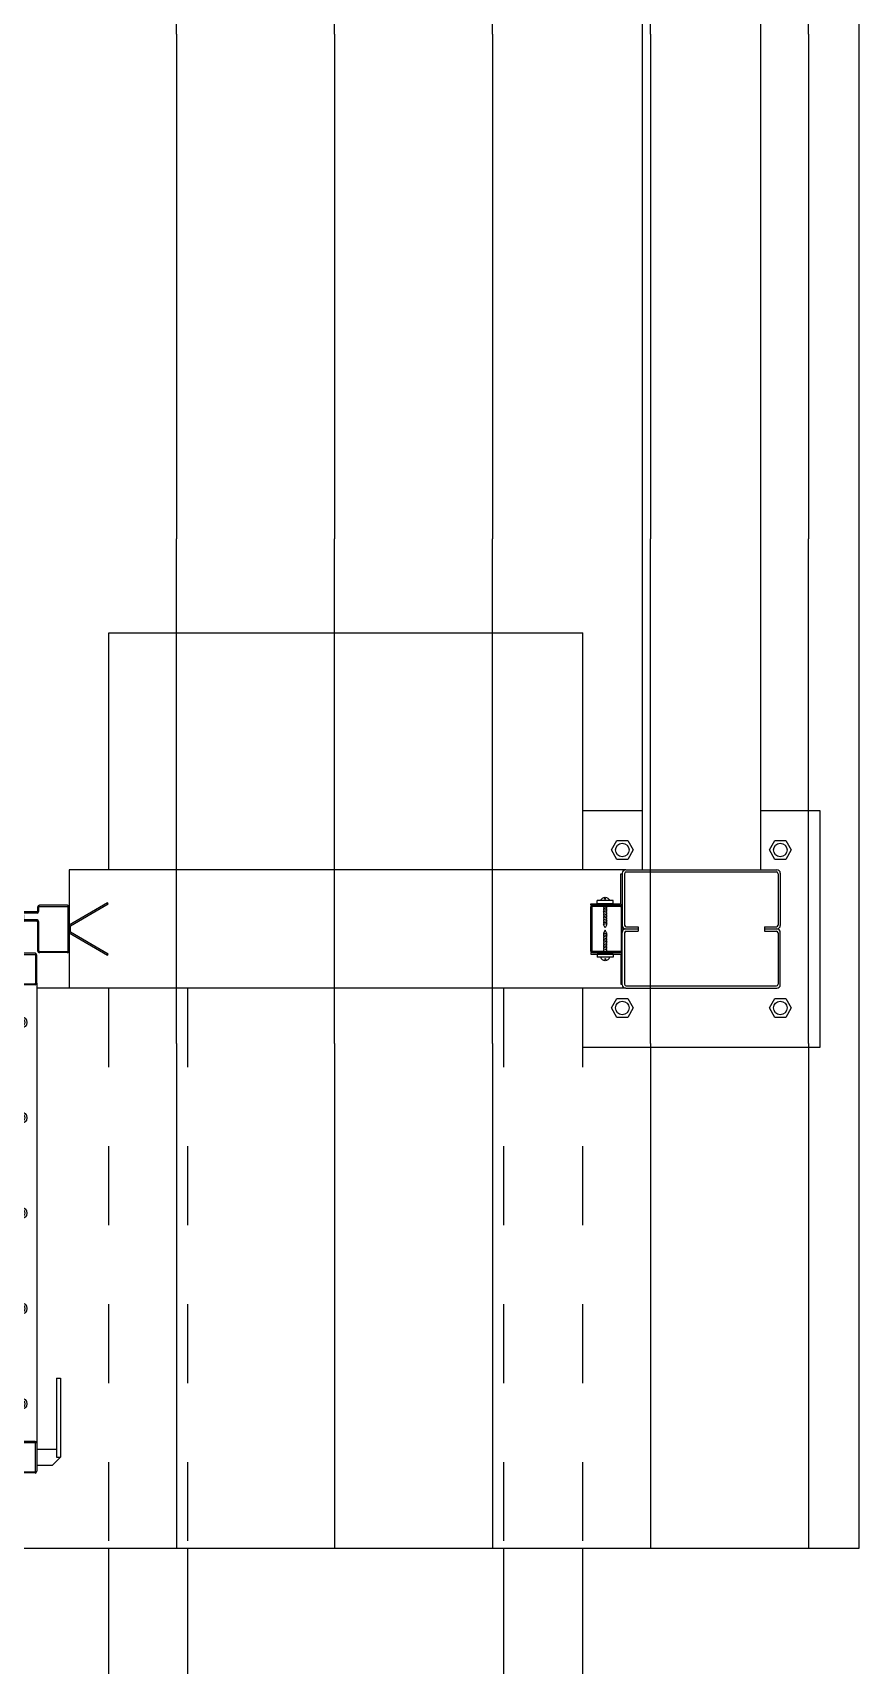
# Model space of a CAD drawing. Header units: millimetres. Extents: x 2686 to 2939, y 1294 to 1441.
# Drawn here: x 2742.299 to 2743.346, y 1414.382 to 1416.45 of the extents above; entities that cross this region are included whole.
import ezdxf

# ---------------------------------------------------------------- set-up
doc = ezdxf.new("R2010")
doc.units = ezdxf.units.MM
doc.linetypes.add('DASHED2', pattern=[0.375, 0.25, -0.125])
doc.linetypes.add('HIDDEN', pattern=[0.375, 0.25, -0.125])
for name, color, linetype in [('AR-ALV', 2, 'Continuous'), ('AR-COB VISTA 02', 1, 'Continuous'), ('AR-COB-V1', 1, 'Continuous'), ('AR-COB-V2', 1, 'Continuous'), ('AR-COB-V3', 1, 'Continuous'), ('AR-COB-V4', 1, 'Continuous'), ('AR-PISO', 1, 'Continuous'), ('AR-PORTA', 1, 'Continuous'), ('AR-PROJ', 1, 'HIDDEN'), ('DET-BASE-V', 32, 'Continuous'), ('DET-HATCH ACO', 1, 'Continuous'), ('DET-PARAFUSO-C', 72, 'Continuous'), ('DET-PERFIL CADEIRA-C', 2, 'Continuous'), ('DET-PROJ', 1, 'DASHED2'), ('esq-c', 1, 'Continuous'), ('grapa', 21, 'HIDDEN'), ('insercao', 4, 'Continuous'), ('maçaneta', 1, 'Continuous'), ('porta-c', 1, 'Continuous'), ('porta-v', 2, 'Continuous')]:
    doc.layers.add(name, color=color, linetype=linetype)

# ---------------------------------------------------------------- blocks, each defined once
blk = doc.blocks.new('gr12-met-01p')
at = {"layer": 'DET-HATCH ACO'}
for centre, start, end in [((0.0417, -0.1064), 273.424, 1.9278), ((1.3583, -0.1064), 178.0722, 266.576)]:
    blk.add_arc(centre, 0.6587, start, end, dxfattribs=at)
at = {"layer": 'esq-c'}
for p, q in [((0, -0.0472), (0, -0.1028)), ((0.0015, -0.1028), (0.0015, -0.0472)), ((0.0023, -0.045), (0.0377, -0.045)), ((0.0377, -0.0465), (0.0023, -0.0465)), ((0.0385, -0.0526), (0.0385, -0.0472)), ((0.04, -0.0472), (0.04, -0.0526)), ((0.0408, -0.0534), (0.0685, -0.0534)), ((0.0408, -0.0549), (0.0685, -0.0549)), ((0.0578, -0.0571), (0.0578, -0.0628)), ((0.0593, -0.0571), (0.0593, -0.0628)), ((0.0685, -0.0564), (0.06, -0.0564)), ((1.3593, -0.0534), (1.3315, -0.0534)), ((1.3593, -0.0549), (1.3315, -0.0549)), ((1.3315, -0.0564), (1.34, -0.0564)), ((1.3408, -0.0571), (1.3408, -0.0628)), ((1.3423, -0.0571), (1.3423, -0.0628)), ((1.36, -0.0472), (1.36, -0.0526)), ((1.3615, -0.0526), (1.3615, -0.0472)), ((1.3978, -0.045), (1.3623, -0.045)), ((1.3623, -0.0465), (1.3978, -0.0465)), ((1.3985, -0.1028), (1.3985, -0.0472)), ((1.4, -0.0472), (1.4, -0.1028)), ((0.0385, -0.1028), (0.0385, -0.0658)), ((0.04, -0.0658), (0.04, -0.1028)), ((0.0408, -0.0635), (0.057, -0.0635)), ((0.0408, -0.065), (0.057, -0.065)), ((1.3593, -0.0635), (1.343, -0.0635)), ((1.3593, -0.065), (1.343, -0.065)), ((1.36, -0.0658), (1.36, -0.1028)), ((1.3615, -0.1028), (1.3615, -0.0658)), ((0.0377, -0.1035), (0.0023, -0.1035)), ((0.0023, -0.105), (0.0377, -0.105)), ((0.041, -0.1435), (0.041, -0.108)), ((0.0425, -0.108), (0.0425, -0.1435)), ((0.0433, -0.1058), (0.0788, -0.1058)), ((0.0788, -0.1073), (0.0433, -0.1073)), ((0.0795, -0.108), (0.0795, -0.1435)), ((0.081, -0.1435), (0.081, -0.108)), ((1.319, -0.1435), (1.319, -0.108)), ((1.3205, -0.108), (1.3205, -0.1435)), ((1.3568, -0.1058), (1.3213, -0.1058)), ((1.3213, -0.1073), (1.3568, -0.1073)), ((1.3575, -0.108), (1.3575, -0.1435)), ((1.359, -0.1435), (1.359, -0.108)), ((1.3623, -0.1035), (1.3978, -0.1035)), ((1.3978, -0.105), (1.3623, -0.105)), ((0.0788, -0.1443), (0.0433, -0.1443)), ((1.3213, -0.1443), (1.3568, -0.1443)), ((0.0433, -0.1458), (0.0788, -0.1458)), ((1.3568, -0.1458), (1.3213, -0.1458)), ((0.041, -0.7262), (0.041, -0.7617)), ((0.0425, -0.7617), (0.0425, -0.7262)), ((0.0433, -0.7239), (0.0788, -0.7239)), ((0.0788, -0.7254), (0.0433, -0.7254)), ((0.0795, -0.7617), (0.0795, -0.7262)), ((0.081, -0.7262), (0.081, -0.7617)), ((1.319, -0.7262), (1.319, -0.7617)), ((1.3205, -0.7617), (1.3205, -0.7262)), ((1.3568, -0.7239), (1.3213, -0.7239)), ((1.3213, -0.7254), (1.3568, -0.7254)), ((1.3575, -0.7617), (1.3575, -0.7262)), ((1.359, -0.7262), (1.359, -0.7617)), ((0.0788, -0.7624), (0.0433, -0.7624)), ((0.0433, -0.7639), (0.0788, -0.7639)), ((1.3213, -0.7624), (1.3568, -0.7624)), ((1.3568, -0.7639), (1.3213, -0.7639))]:
    blk.add_line(p, q, dxfattribs=at)
for centre, radius, start, end in [((0.0023, -0.0472), 0.00225, 90, 180), ((0.0023, -0.0472), 0.00075, 90, 180), ((0.0377, -0.0472), 0.00225, 360, 90), ((0.0377, -0.0472), 0.00075, 360, 90), ((0.0408, -0.0526), 0.00225, 180, 269.9975), ((0.0408, -0.0526), 0.00075, 180, 270), ((0.06, -0.0571), 0.00225, 90, 180), ((0.06, -0.0571), 0.00075, 90, 180), ((0.0685, -0.0549), 0.0015, 270, 90), ((1.3315, -0.0549), 0.0015, 90, 270), ((1.34, -0.0571), 0.00225, 0, 90), ((1.34, -0.0571), 0.00075, 0, 90), ((1.3593, -0.0526), 0.00225, 270.0025, 0), ((1.3593, -0.0526), 0.00075, 270, 0), ((1.3623, -0.0472), 0.00225, 90, 180), ((1.3623, -0.0472), 0.00075, 90, 180), ((1.3978, -0.0472), 0.00225, 360, 90), ((1.3978, -0.0472), 0.00075, 360, 90), ((0.0408, -0.0658), 0.00225, 90, 180), ((0.0408, -0.0658), 0.00075, 90, 180), ((0.057, -0.0628), 0.00075, 270, 0), ((0.057, -0.0628), 0.00225, 270, 0), ((1.343, -0.0628), 0.00225, 180, 270), ((1.343, -0.0628), 0.00075, 180, 270), ((1.3593, -0.0658), 0.00225, 0, 90), ((1.3593, -0.0658), 0.00075, 0, 90), ((0.0023, -0.1028), 0.00225, 180, 270), ((0.0023, -0.1028), 0.00075, 180, 270), ((0.0377, -0.1028), 0.00225, 270, 0), ((0.0377, -0.1028), 0.00075, 270, 0), ((1.3623, -0.1028), 0.00225, 180, 270), ((1.3623, -0.1028), 0.00075, 180, 270), ((1.3978, -0.1028), 0.00225, 270, 0), ((1.3978, -0.1028), 0.00075, 270, 0), ((0.0433, -0.108), 0.00225, 90, 180), ((0.0433, -0.108), 0.00075, 90, 180), ((0.0788, -0.108), 0.00225, 360, 90), ((0.0788, -0.108), 0.00075, 360, 90), ((1.3213, -0.108), 0.00225, 90, 180), ((1.3213, -0.108), 0.00075, 90, 180), ((1.3568, -0.108), 0.00225, 360, 90), ((1.3568, -0.108), 0.00075, 360, 90), ((0.0433, -0.1435), 0.00225, 180, 270), ((0.0433, -0.1435), 0.00075, 180, 270), ((0.0788, -0.1435), 0.00225, 270, 0), ((0.0788, -0.1435), 0.00075, 270, 0), ((1.3213, -0.1435), 0.00225, 180, 270), ((1.3213, -0.1435), 0.00075, 180, 270), ((1.3568, -0.1435), 0.00075, 270, 0), ((1.3568, -0.1435), 0.00225, 270, 0), ((0.0433, -0.7262), 0.00225, 90, 180), ((0.0433, -0.7262), 0.00075, 90, 180), ((0.0788, -0.7262), 0.00225, 360, 90), ((0.0788, -0.7262), 0.00075, 360, 90), ((1.3213, -0.7262), 0.00225, 90, 180), ((1.3213, -0.7262), 0.00075, 90, 180), ((1.3568, -0.7262), 0.00225, 360, 90), ((1.3568, -0.7262), 0.00075, 360, 90), ((0.0433, -0.7617), 0.00225, 180, 270), ((0.0433, -0.7617), 0.00075, 180, 270), ((0.0788, -0.7617), 0.00225, 270, 0), ((0.0788, -0.7617), 0.00075, 270, 0), ((1.3213, -0.7617), 0.00225, 180, 270), ((1.3213, -0.7617), 0.00075, 180, 270), ((1.3568, -0.7617), 0.00075, 270, 0), ((1.3568, -0.7617), 0.00225, 270, 0)]:
    blk.add_arc(centre, radius, start, end, dxfattribs=at)
at = {"layer": 'grapa'}
for p, q in [((0, -0.07), (0, -0.08)), ((1.4, -0.07), (1.4, -0.08))]:
    blk.add_line(p, q, dxfattribs=at)
for points in [[(0, -0.08), (-0.0486, -0.108), (-0.0493, -0.1067), (-0.0015, -0.0791), (-0.0015, -0.0709), (-0.0493, -0.0433), (-0.0486, -0.042), (0, -0.07)], [(1.4, -0.08), (1.4486, -0.108), (1.4493, -0.1067), (1.4015, -0.0791), (1.4015, -0.0709), (1.4493, -0.0433), (1.4486, -0.042), (1.4, -0.07)]]:
    blk.add_lwpolyline(points, dxfattribs=at)
at = {"layer": 'maçaneta'}
for p, q in [((0.011, -0.6439), (0.011, -0.7439)), ((0.016, -0.6439), (0.011, -0.6439)), ((0.016, -0.6439), (0.016, -0.7439)), ((0.106, -0.6439), (0.106, -0.7439)), ((0.106, -0.6439), (0.111, -0.6439)), ((0.111, -0.6439), (0.111, -0.7439)), ((1.289, -0.6439), (1.289, -0.7439)), ((1.294, -0.6439), (1.289, -0.6439)), ((1.294, -0.6439), (1.294, -0.7439)), ((1.384, -0.6439), (1.384, -0.7439)), ((1.384, -0.6439), (1.389, -0.6439)), ((1.389, -0.6439), (1.389, -0.7439)), ((0.016, -0.7439), (0.011, -0.7439)), ((0.011, -0.7439), (0.021, -0.7539)), ((0.041, -0.7339), (0.016, -0.7339)), ((0.081, -0.7339), (0.106, -0.7339)), ((0.111, -0.7439), (0.101, -0.7539)), ((0.106, -0.7439), (0.111, -0.7439)), ((1.294, -0.7439), (1.289, -0.7439)), ((1.289, -0.7439), (1.299, -0.7539)), ((1.319, -0.7339), (1.294, -0.7339)), ((1.359, -0.7339), (1.384, -0.7339)), ((1.389, -0.7439), (1.379, -0.7539)), ((1.384, -0.7439), (1.389, -0.7439)), ((0.041, -0.7539), (0.021, -0.7539)), ((0.081, -0.7539), (0.101, -0.7539)), ((1.319, -0.7539), (1.299, -0.7539)), ((1.359, -0.7539), (1.379, -0.7539))]:
    blk.add_line(p, q, dxfattribs=at)
at = {"layer": 'porta-c'}
for centre, radius in [((0.061, -0.1933), 0.0075), ((1.339, -0.1933), 0.0075), ((0.061, -0.1933), 0.005), ((1.339, -0.1933), 0.005), ((0.061, -0.3141), 0.0075), ((0.061, -0.3141), 0.005), ((1.339, -0.3141), 0.0075), ((1.339, -0.3141), 0.005), ((0.061, -0.4348), 0.0075), ((0.061, -0.4348), 0.005), ((1.339, -0.4348), 0.0075), ((1.339, -0.4348), 0.005), ((0.061, -0.5556), 0.0075), ((0.061, -0.5556), 0.005), ((1.339, -0.5556), 0.0075), ((1.339, -0.5556), 0.005), ((0.061, -0.6763), 0.0075), ((0.061, -0.6763), 0.005), ((1.339, -0.6763), 0.0075), ((1.339, -0.6763), 0.005)]:
    blk.add_circle(centre, radius, dxfattribs=at)
at = {"layer": 'porta-v'}
for p, q in [((0.041, -0.1435), (0.041, -0.7262)), ((0.081, -0.1435), (0.081, -0.7262)), ((1.319, -0.1435), (1.319, -0.7262)), ((1.359, -0.1435), (1.359, -0.7262))]:
    blk.add_line(p, q, dxfattribs=at)
blk = doc.blocks.new('DET-GS-PLANTA BAIXA')
at = {"layer": 'AR-ALV'}
for p, q in [((210.5911, -517.4039), (210.5911, -519.5239)), ((210.7411, -517.4039), (210.7411, -519.5239)), ((210.5704, -519.5239), (209.8661, -519.5239)), ((209.8661, -519.5239), (209.8661, -519.6739)), ((210.5704, -519.6739), (209.8661, -519.6739))]:
    blk.add_line(p, q, dxfattribs=at)
at = {"layer": 'AR-PISO'}
for p, q in [((209.9161, -519.2239), (210.5161, -519.2239)), ((209.9161, -519.5239), (209.9161, -519.2239)), ((210.5161, -519.5239), (210.5161, -519.2239)), ((209.8661, -519.6739), (209.8251, -519.6739))]:
    blk.add_line(p, q, dxfattribs=at)
at = {"layer": 'DET-BASE-V'}
for points in [[(210.7411, -519.4489), (210.8161, -519.4489), (210.8161, -519.7489), (210.5161, -519.7489), (210.5161, -519.6739)], [(210.5161, -519.5239), (210.5161, -519.4489), (210.5911, -519.4489)]]:
    blk.add_lwpolyline(points, dxfattribs=at)
at = {"layer": 'DET-PARAFUSO-C'}
for p, q in [((210.5441, -519.561), (210.5441, -519.559)), ((210.5449, -519.561), (210.5441, -519.561)), ((210.5449, -519.561), (210.5449, -519.559)), ((210.5344, -519.567), (210.5344, -519.563)), ((210.5544, -519.563), (210.5344, -519.563)), ((210.5544, -519.567), (210.5344, -519.567)), ((210.5505, -519.563), (210.5385, -519.563)), ((210.5425, -519.5714), (210.5465, -519.5704)), ((210.5465, -519.5724), (210.5425, -519.5734)), ((210.5465, -519.5744), (210.5425, -519.5754)), ((210.5465, -519.5764), (210.5425, -519.5774)), ((210.5465, -519.5784), (210.5425, -519.5794)), ((210.5465, -519.5804), (210.5425, -519.5814)), ((210.5465, -519.5824), (210.5425, -519.5834)), ((210.5544, -519.567), (210.5544, -519.563)), ((210.5544, -519.563), (210.5544, -519.563)), ((210.5465, -519.5844), (210.5425, -519.5854)), ((210.5465, -519.5864), (210.5425, -519.5874)), ((210.5465, -519.5884), (210.5425, -519.5894)), ((210.5465, -519.5904), (210.5425, -519.5914)), ((210.5465, -519.5924), (210.5425, -519.5934)), ((210.5445, -519.5974), (210.5425, -519.5934)), ((210.5445, -519.6004), (210.5425, -519.6044)), ((210.5462, -519.594), (210.5445, -519.5974)), ((210.5462, -519.6037), (210.5445, -519.6004)), ((210.5465, -519.6054), (210.5425, -519.6044)), ((210.5465, -519.6074), (210.5425, -519.6064)), ((210.5465, -519.6094), (210.5425, -519.6084)), ((210.5465, -519.6114), (210.5425, -519.6104)), ((210.5465, -519.6134), (210.5425, -519.6124)), ((210.5465, -519.6154), (210.5425, -519.6144)), ((210.5465, -519.6174), (210.5425, -519.6164)), ((210.5465, -519.6194), (210.5425, -519.6184)), ((210.5465, -519.6214), (210.5425, -519.6204)), ((210.5465, -519.6234), (210.5425, -519.6224)), ((210.5465, -519.6254), (210.5425, -519.6244)), ((210.5344, -519.6308), (210.5344, -519.6347)), ((210.5544, -519.6308), (210.5344, -519.6308)), ((210.5544, -519.6347), (210.5344, -519.6347)), ((210.5505, -519.6347), (210.5385, -519.6347)), ((210.5425, -519.6264), (210.5465, -519.6274)), ((210.5441, -519.6367), (210.5441, -519.6387)), ((210.5449, -519.6367), (210.5441, -519.6367)), ((210.5449, -519.6367), (210.5449, -519.6387)), ((210.5544, -519.6308), (210.5544, -519.6347)), ((210.5544, -519.6347), (210.5544, -519.6347))]:
    blk.add_line(p, q, dxfattribs=at)
for points in [[(210.5798, -519.4989), (210.573, -519.5108), (210.5592, -519.5108), (210.5523, -519.4989), (210.5592, -519.487), (210.573, -519.487)], [(210.7798, -519.4989), (210.773, -519.5108), (210.7592, -519.5108), (210.7523, -519.4989), (210.7592, -519.487), (210.773, -519.487)], [(210.5798, -519.6989), (210.573, -519.7108), (210.5592, -519.7108), (210.5523, -519.6989), (210.5592, -519.687), (210.573, -519.687)], [(210.7798, -519.6989), (210.773, -519.7108), (210.7592, -519.7108), (210.7523, -519.6989), (210.7592, -519.687), (210.773, -519.687)]]:
    blk.add_lwpolyline(points, close=True, dxfattribs=at)
for centre in [(210.5661, -519.4989), (210.7661, -519.4989), (210.5661, -519.6989), (210.7661, -519.6989)]:
    blk.add_circle(centre, 0.00857, dxfattribs=at)
for centre, radius, start, end in [((210.5445, -519.5655), 0.0065, 93.5281, 157.3801), ((210.5445, -519.5655), 0.0065, 22.6199, 86.4719), ((210.5417, -519.5704), 0.00125, 306.8699, 360), ((210.5417, -519.5724), 0.00125, 306.8699, 53.1301), ((210.5417, -519.5744), 0.00125, 306.8699, 53.1301), ((210.5417, -519.5764), 0.00125, 306.8699, 53.1301), ((210.5417, -519.5784), 0.00125, 306.8699, 53.1301), ((210.5417, -519.5804), 0.00125, 306.8699, 53.1301), ((210.5417, -519.5824), 0.00125, 306.8699, 53.1301), ((210.5472, -519.5714), 0.00125, 126.8699, 233.1301), ((210.5472, -519.5734), 0.00125, 126.8699, 233.1301), ((210.5472, -519.5754), 0.00125, 126.8699, 233.1301), ((210.5472, -519.5774), 0.00125, 126.8699, 233.1301), ((210.5472, -519.5794), 0.00125, 126.8699, 233.1301), ((210.5472, -519.5814), 0.00125, 126.8699, 233.1301), ((210.5472, -519.5834), 0.00125, 126.8699, 233.1301), ((210.5417, -519.5844), 0.00125, 306.8699, 53.1301), ((210.5417, -519.5864), 0.00125, 306.8699, 53.1301), ((210.5417, -519.5884), 0.00125, 306.8699, 53.1301), ((210.5417, -519.5904), 0.00125, 306.8699, 53.1301), ((210.5417, -519.5924), 0.00125, 306.8699, 53.1301), ((210.5472, -519.5854), 0.00125, 126.8699, 233.1301), ((210.5472, -519.5874), 0.00125, 126.8699, 233.1301), ((210.5472, -519.5894), 0.00125, 126.8699, 233.1301), ((210.5472, -519.5914), 0.00125, 126.8699, 233.1301), ((210.5472, -519.5934), 0.00125, 126.8699, 210.9786), ((210.5472, -519.6044), 0.00125, 149.0214, 233.1301), ((210.5417, -519.6054), 0.00125, 306.8699, 53.1301), ((210.5417, -519.6074), 0.00125, 306.8699, 53.1301), ((210.5417, -519.6094), 0.00125, 306.8699, 53.1301), ((210.5417, -519.6114), 0.00125, 306.8699, 53.1301), ((210.5417, -519.6134), 0.00125, 306.8699, 53.1301), ((210.5417, -519.6154), 0.00125, 306.8699, 53.1301), ((210.5417, -519.6174), 0.00125, 306.8699, 53.1301), ((210.5417, -519.6194), 0.00125, 306.8699, 53.1301), ((210.5417, -519.6214), 0.00125, 306.8699, 53.1301), ((210.5417, -519.6234), 0.00125, 306.8699, 53.1301), ((210.5417, -519.6254), 0.00125, 306.8699, 53.1301), ((210.5472, -519.6064), 0.00125, 126.8699, 233.1301), ((210.5472, -519.6084), 0.00125, 126.8699, 233.1301), ((210.5472, -519.6104), 0.00125, 126.8699, 233.1301), ((210.5472, -519.6124), 0.00125, 126.8699, 233.1301), ((210.5472, -519.6144), 0.00125, 126.8699, 233.1301), ((210.5472, -519.6164), 0.00125, 126.8699, 233.1301), ((210.5472, -519.6184), 0.00125, 126.8699, 233.1301), ((210.5472, -519.6204), 0.00125, 126.8699, 233.1301), ((210.5472, -519.6224), 0.00125, 126.8699, 233.1301), ((210.5472, -519.6244), 0.00125, 126.8699, 233.1301), ((210.5445, -519.6322), 0.0065, 202.6199, 266.4719), ((210.5417, -519.6274), 0.00125, 0, 53.1301), ((210.5445, -519.6322), 0.0065, 273.5281, 337.3801), ((210.5472, -519.6264), 0.00125, 126.8699, 233.1301)]:
    blk.add_arc(centre, radius, start, end, dxfattribs=at)
at = {"layer": 'DET-PERFIL CADEIRA-C'}
for p, q in [((210.5661, -519.5282), (210.5661, -519.5946)), ((210.5661, -519.5282), (210.5661, -519.5946)), ((210.5689, -519.5289), (210.5689, -519.5939)), ((210.5689, -519.5289), (210.5689, -519.5939)), ((210.5704, -519.5239), (210.7618, -519.5239)), ((210.5704, -519.5239), (210.7618, -519.5239)), ((210.5711, -519.5267), (210.7611, -519.5267)), ((210.5711, -519.5267), (210.7611, -519.5267)), ((210.7632, -519.5289), (210.7632, -519.5939)), ((210.7632, -519.5289), (210.7632, -519.5939)), ((210.7661, -519.5282), (210.7661, -519.5946)), ((210.7661, -519.5282), (210.7661, -519.5946)), ((210.5661, -519.6696), (210.5661, -519.6032)), ((210.5661, -519.6696), (210.5661, -519.6032)), ((210.5704, -519.5989), (210.5861, -519.5989)), ((210.5704, -519.5989), (210.5861, -519.5989)), ((210.5711, -519.596), (210.5861, -519.596)), ((210.5711, -519.596), (210.5861, -519.596)), ((210.5711, -519.6017), (210.5861, -519.6017)), ((210.5711, -519.6017), (210.5861, -519.6017)), ((210.5861, -519.596), (210.5861, -519.6017)), ((210.5861, -519.596), (210.5861, -519.6017)), ((210.7461, -519.596), (210.7461, -519.6017)), ((210.7461, -519.596), (210.7611, -519.596)), ((210.7461, -519.596), (210.7461, -519.6017)), ((210.7461, -519.596), (210.7611, -519.596)), ((210.7461, -519.5989), (210.7618, -519.5989)), ((210.7461, -519.5989), (210.7618, -519.5989)), ((210.7461, -519.6017), (210.7611, -519.6017)), ((210.7461, -519.6017), (210.7611, -519.6017)), ((210.7661, -519.6696), (210.7661, -519.6032)), ((210.7661, -519.6696), (210.7661, -519.6032)), ((210.5689, -519.6039), (210.5689, -519.6689)), ((210.5689, -519.6039), (210.5689, -519.6689)), ((210.7632, -519.6039), (210.7632, -519.6689)), ((210.7632, -519.6039), (210.7632, -519.6689)), ((210.5704, -519.6739), (210.7618, -519.6739)), ((210.5704, -519.6739), (210.7618, -519.6739)), ((210.5711, -519.671), (210.7611, -519.671)), ((210.5711, -519.671), (210.7611, -519.671))]:
    blk.add_line(p, q, dxfattribs=at)
for points in [[(210.5661, -519.5289), (210.5661, -519.566, -0.414214), (210.5632, -519.5689), (210.5261, -519.5689), (210.5261, -519.567), (210.5628, -519.567, 0.414214), (210.5642, -519.5656), (210.5642, -519.5289)], [(210.5661, -519.6689), (210.5661, -519.6317, 0.414214), (210.5632, -519.6289), (210.5261, -519.6289), (210.5261, -519.6308), (210.5628, -519.6308, -0.414214), (210.5642, -519.6322), (210.5642, -519.6689)]]:
    blk.add_lwpolyline(points, format="xyb", close=True, dxfattribs=at)
for centre, radius, start, end in [((210.5704, -519.5282), 0.00428, 90, 180), ((210.5704, -519.5282), 0.00428, 90, 180), ((210.5711, -519.5289), 0.00214, 90, 180), ((210.5711, -519.5289), 0.00214, 90, 180), ((210.7611, -519.5289), 0.00214, 0, 90), ((210.7611, -519.5289), 0.00214, 0, 90), ((210.7618, -519.5282), 0.00428, 0, 90), ((210.7618, -519.5282), 0.00428, 0, 90), ((210.5704, -519.5946), 0.00428, 180, 270), ((210.5704, -519.5946), 0.00428, 180, 270), ((210.5704, -519.6032), 0.00428, 90, 180), ((210.5704, -519.6032), 0.00428, 90, 180), ((210.5711, -519.5939), 0.00214, 180, 270), ((210.5711, -519.5939), 0.00214, 180, 270), ((210.5711, -519.6039), 0.00214, 90, 180), ((210.5711, -519.6039), 0.00214, 90, 180), ((210.7611, -519.5939), 0.00214, 270, 0), ((210.7611, -519.5939), 0.00214, 270, 0), ((210.7611, -519.6039), 0.00214, 0, 90), ((210.7611, -519.6039), 0.00214, 0, 90), ((210.7618, -519.5946), 0.00428, 270, 0), ((210.7618, -519.5946), 0.00428, 270, 0), ((210.7618, -519.6032), 0.00428, 0, 90), ((210.7618, -519.6032), 0.00428, 0, 90), ((210.5704, -519.6696), 0.00428, 180, 270), ((210.5704, -519.6696), 0.00428, 180, 270), ((210.5711, -519.6689), 0.00214, 180, 270), ((210.5711, -519.6689), 0.00214, 180, 270), ((210.7611, -519.6689), 0.00214, 270, 0), ((210.7611, -519.6689), 0.00214, 270, 0), ((210.7618, -519.6696), 0.00428, 270, 0), ((210.7618, -519.6696), 0.00428, 270, 0)]:
    blk.add_arc(centre, radius, start, end, dxfattribs=at)
at = {"layer": 'DET-PROJ', "ltscale": 0.25}
for p, q in [((209.9161, -520.5739), (209.9161, -519.6739)), ((210.0161, -520.5739), (210.0161, -519.6739)), ((210.4161, -520.5739), (210.4161, -519.6739)), ((210.5161, -520.5739), (210.5161, -519.6739))]:
    blk.add_line(p, q, dxfattribs=at)
at = {"layer": 'esq-c'}
for p, q in [((210.5261, -519.6266), (210.5261, -519.5711)), ((210.5276, -519.5711), (210.5276, -519.6266)), ((210.5283, -519.5689), (210.5638, -519.5689)), ((210.5638, -519.5704), (210.5283, -519.5704)), ((210.5646, -519.5711), (210.5646, -519.6266)), ((210.5661, -519.6266), (210.5661, -519.5711)), ((210.5638, -519.6274), (210.5283, -519.6274)), ((210.5283, -519.6289), (210.5638, -519.6289))]:
    blk.add_line(p, q, dxfattribs=at)
for centre, radius, start, end in [((210.5283, -519.5711), 0.00225, 90, 180), ((210.5283, -519.5711), 0.00075, 90, 180), ((210.5638, -519.5711), 0.00225, 360, 90), ((210.5638, -519.5711), 0.00075, 360, 90), ((210.5283, -519.6266), 0.00225, 180, 270), ((210.5283, -519.6266), 0.00075, 180, 270), ((210.5638, -519.6266), 0.00225, 270, 0), ((210.5638, -519.6266), 0.00075, 270, 0)]:
    blk.add_arc(centre, radius, start, end, dxfattribs=at)
at = {"layer": 'AR-PORTA'}
blk.add_blockref('gr12-met-01p', (208.4661, -519.5239), dxfattribs=at)
blk = doc.blocks.new('DET-GS-COBERTURA')
at = {"layer": 'AR-COB VISTA 02', "color": 2}
for p, q in [((210.9534, -519.744), (210.9534, -520.3831)), ((211.1534, -519.744), (211.1534, -520.3831)), ((211.3534, -519.744), (211.3534, -520.3831)), ((211.5534, -519.744), (211.5534, -520.3831)), ((211.7534, -519.744), (211.7534, -520.3831))]:
    blk.add_line(p, q, dxfattribs=at)
at = {"layer": 'AR-COB-V1'}
blk.add_line((204.5176, -520.3831), (211.8176, -520.3831), dxfattribs=at)
at = {"layer": 'AR-COB-V2'}
blk.add_line((211.8176, -520.3831), (211.8176, -516.5485), dxfattribs=at)
at = {"layer": 'AR-COB-V3'}
for p, q in [((210.9534, -519.744), (210.9534, -519.1049)), ((211.1534, -519.744), (211.1534, -519.1049)), ((211.3534, -519.744), (211.3534, -519.1049)), ((211.5534, -519.744), (211.5534, -519.1049)), ((211.7534, -519.744), (211.7534, -519.1049))]:
    blk.add_line(p, q, dxfattribs=at)
at = {"layer": 'AR-COB-V4'}
for p, q in [((210.9534, -518.4658), (210.9534, -517.8267)), ((211.1534, -518.4658), (211.1534, -517.8267)), ((211.3534, -518.4658), (211.3534, -517.8267)), ((211.5534, -518.4658), (211.5534, -517.8267)), ((211.7534, -518.4658), (211.7534, -517.8267)), ((210.9534, -518.4658), (210.9534, -519.1049)), ((211.1534, -518.4658), (211.1534, -519.1049)), ((211.3534, -518.4658), (211.3534, -519.1049)), ((211.5534, -518.4658), (211.5534, -519.1049)), ((211.7534, -518.4658), (211.7534, -519.1049))]:
    blk.add_line(p, q, dxfattribs=at)
at = {"layer": 'AR-PROJ'}
for p, q in [((210.8676, -520.5739), (210.8676, -520.3831)), ((210.9676, -520.5739), (210.9676, -520.3831)), ((211.3676, -520.5739), (211.3676, -520.3831)), ((211.4676, -520.5739), (211.4676, -520.3831))]:
    blk.add_line(p, q, dxfattribs=at)

msp = doc.modelspace()

# ---------------------------------------------------------------- block references
msp.add_blockref('DET-GS-PLANTA BAIXA', (2532.4796, 1934.9138))
at = {"layer": 'insercao'}
msp.add_blockref('DET-GS-COBERTURA', (2531.5281, 1934.9138), dxfattribs=at)

doc.saveas('drawing.dxf')
